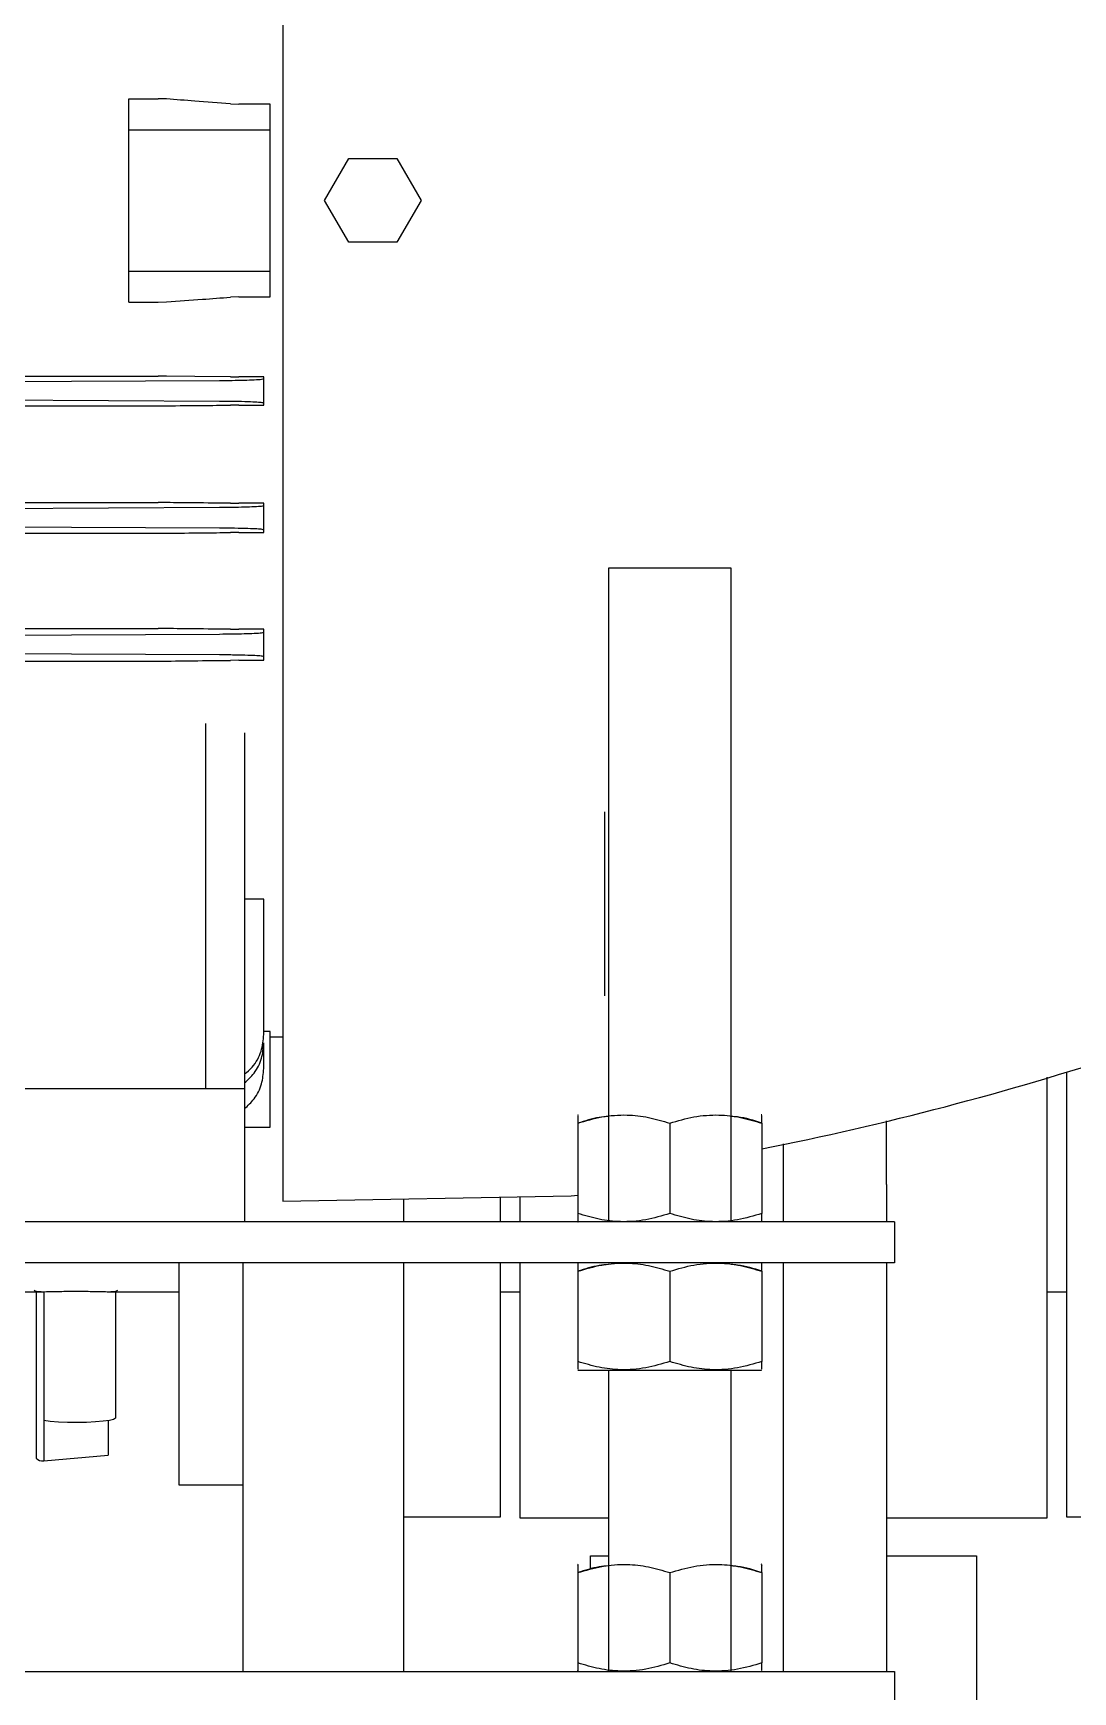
# Model space of a CAD drawing. Header units: millimetres. Extents: x 1293 to 41893, y 1011 to 26911.
# Drawn here: x 23952.4 to 24060.2, y 6616.4 to 6788.2 of the extents above; entities that cross this region are included whole.
import ezdxf

# ---------------------------------------------------------------- set-up
doc = ezdxf.new("R2010")
doc.units = ezdxf.units.MM
doc.header["$LTSCALE"] = 50
doc.layers.add('MAQUINAS', color=11, linetype='Continuous')

msp = doc.modelspace()

# ---------------------------------------------------------------- linework, layer by layer
at = {"color": 7, "linetype": 'Continuous', "lineweight": 25}
for p, q in [((23978.2808631, 6874.5681195), (23978.2808631, 6667.2347861)), ((23962.3141964, 6760.3546583), (23962.3141964, 6781.4482474)), ((23962.3141964, 6781.4482474), (23965.3779198, 6781.4482474)), ((23966.24065, 6781.4165104), (23965.3779198, 6781.4482474)), ((23972.8569746, 6780.9220301), (23973.7197048, 6780.8904057)), ((23976.9808631, 6780.8904057), (23973.7197048, 6780.8904057)), ((23976.9808631, 6760.9125), (23976.9808631, 6780.8904057)), ((23962.3141964, 6778.2347861), (23976.9808631, 6778.2347861)), ((23982.6104941, 6770.9014528), (23985.1123453, 6775.2347861)), ((23985.1123453, 6775.2347861), (23990.1160476, 6775.2347861)), ((23990.1160476, 6775.2347861), (23992.6178988, 6770.9014528)), ((23985.1123453, 6766.5681195), (23982.6104941, 6770.9014528)), ((23992.6178988, 6770.9014528), (23990.1160476, 6766.5681195)), ((23990.1160476, 6766.5681195), (23985.1123453, 6766.5681195)), ((23962.3141964, 6763.5681195), (23976.9808631, 6763.5681195)), ((23973.7197048, 6760.9125), (23972.8569746, 6760.8808756)), ((23973.7197048, 6760.9125), (23976.9808631, 6760.9125)), ((23962.3141964, 6760.3546583), (23965.3779198, 6760.3546583)), ((23965.3779198, 6760.3546583), (23966.24065, 6760.3863952)), ((23813.9171397, 6752.6868226), (23965.3779198, 6752.6868226)), ((23948.3141964, 6752.1338083), (23971.7231196, 6752.2486944)), ((23966.24065, 6752.6827923), (23965.3779198, 6752.6868226)), ((23972.8569746, 6752.6199075), (23973.7197048, 6752.6158801)), ((23976.3141964, 6752.6158801), (23973.7197048, 6752.6158801)), ((23976.3141964, 6749.6965012), (23976.3141964, 6752.6158801)), ((23813.9171397, 6749.6237577), (23965.3779198, 6749.6237577)), ((23971.7231196, 6750.0875445), (23948.3141964, 6750.2024307)), ((23965.3779198, 6749.6237577), (23966.24065, 6749.6278928)), ((23973.7197048, 6749.6965012), (23972.8569746, 6749.6923739)), ((23973.7197048, 6749.6965012), (23976.3141964, 6749.6965012)), ((23813.9171397, 6739.6005994), (23965.3779198, 6739.6005994)), ((23948.3141964, 6739.0004749), (23971.7231196, 6739.1153611)), ((23966.24065, 6739.5963895), (23965.3779198, 6739.6005994)), ((23972.8569746, 6739.5307702), (23973.7197048, 6739.5265719)), ((23976.3141964, 6739.5265719), (23973.7197048, 6739.5265719)), ((23976.3141964, 6736.4996361), (23976.3141964, 6739.5265719)), ((23971.7231196, 6736.9542112), (23948.3141964, 6737.0690974)), ((23813.9171397, 6736.4221696), (23965.3779198, 6736.4221696)), ((23965.3779198, 6736.4221696), (23966.24065, 6736.4265803)), ((23973.7197048, 6736.4996361), (23972.8569746, 6736.4952479)), ((23973.7197048, 6736.4996361), (23976.3141964, 6736.4996361)), ((24012.0361964, 6732.8014528), (24012.0361964, 6665.0681195)), ((24024.7361964, 6732.8014528), (24012.0361964, 6732.8014528)), ((24024.7361964, 6665.0681195), (24024.7361964, 6732.8014528)), ((23813.9171397, 6726.55248), (23965.3779198, 6726.55248)), ((23966.24065, 6726.5479227), (23965.3779198, 6726.55248)), ((23972.8569746, 6726.4770367), (23973.7197048, 6726.4725107)), ((23976.3141964, 6726.4725107), (23973.7197048, 6726.4725107)), ((23976.3141964, 6723.2600412), (23976.3141964, 6726.4725107)), ((23948.3141964, 6725.8671416), (23971.7231196, 6725.9820278)), ((23813.9171397, 6723.1739532), (23965.3779198, 6723.1739532)), ((23971.7231196, 6723.8208779), (23948.3141964, 6723.935764)), ((23965.3779198, 6723.1739532), (23966.24065, 6723.1788707)), ((23973.7197048, 6723.2600412), (23972.8569746, 6723.2551798)), ((23973.7197048, 6723.2600412), (23976.3141964, 6723.2600412)), ((23974.3141964, 6715.7460784), (23974.3141964, 6665.0681195)), ((24011.6141964, 6707.5602935), (24011.6141964, 6688.493658)), ((23970.3141964, 6678.9014528), (23970.3141964, 6706.4963523)), ((23976.3141964, 6698.5038906), (23974.3141964, 6698.5038906)), ((23976.3141964, 6684.4870528), (23976.3141964, 6698.5038906)), ((23976.9808631, 6684.8123598), (23976.3141964, 6684.8123598)), ((23976.3141964, 6680.9523648), (23976.3141964, 6683.6191786)), ((23976.9808631, 6674.9014528), (23976.9808631, 6684.8123598)), ((23976.9808631, 6684.2347861), (23978.2808631, 6684.2347861)), ((23930.9808631, 6678.9014528), (23974.3141964, 6678.9014528)), ((23974.3141964, 6674.9014528), (23976.9808631, 6674.9014528)), ((24008.9085178, 6676.1763861), (24008.8611964, 6676.1490652)), ((24008.8611964, 6675.2982333), (24008.8611964, 6665.9462723)), ((24018.3861964, 6675.2985127), (24018.3861964, 6665.9459929)), ((24027.9111964, 6676.1490652), (24027.8638751, 6676.1763861)), ((24027.9111964, 6675.2982333), (24027.9111964, 6665.9462723)), ((24008.1755918, 6667.7566006), (24008.8611964, 6667.8378658)), ((23978.2808631, 6667.2347861), (24008.1782329, 6667.7566467)), ((24041.6695298, 6665.0681195), (23753.8028631, 6665.0681195)), ((24008.8611964, 6665.0954405), (24008.9085178, 6665.0681195)), ((24041.6695298, 6665.0681195), (24041.6695298, 6660.8347861)), ((24041.6695298, 6660.8347861), (23753.8028631, 6660.8347861)), ((24008.9085178, 6660.8347861), (24008.8611964, 6660.8074652)), ((24008.8611964, 6659.9566333), (24008.8611964, 6650.6046723)), ((24018.3861964, 6659.9569127), (24018.3861964, 6650.6043929)), ((24027.9111964, 6660.8074652), (24027.8638751, 6660.8347861)), ((24027.9111964, 6659.9566333), (24027.9111964, 6650.6046723)), ((24008.8611964, 6649.7538405), (24008.9085178, 6649.7265195)), ((24008.9085178, 6649.7265195), (24027.8638751, 6649.7265195)), ((24012.0361964, 6649.7265195), (24012.0361964, 6618.5014528)), ((24024.7361964, 6618.5014528), (24024.7361964, 6649.7265195)), ((24027.8638751, 6649.7265195), (24027.9111964, 6649.7538405)), ((24008.9085178, 6629.6097195), (24008.8611964, 6629.5823985)), ((24008.8611964, 6628.7315667), (24008.8611964, 6619.3796056)), ((24018.3861964, 6628.7318461), (24018.3861964, 6619.3793262)), ((24027.9111964, 6629.5823985), (24027.8638751, 6629.6097195)), ((24027.9111964, 6628.7315667), (24027.9111964, 6619.3796056)), ((23753.8028631, 6618.5014528), (24041.6695298, 6618.5014528)), ((24008.8611964, 6618.5287738), (24008.9085178, 6618.5014528)), ((24027.8638751, 6618.5014528), (24027.9111964, 6618.5287738)), ((24041.6695298, 6618.5014528), (24041.6695298, 6614.2681195))]:
    msp.add_line(p, q, dxfattribs=at)
at = {"color": 7, "linetype": 'Continuous', "lineweight": 25, "flags": 128}
msp.add_lwpolyline([(23972.8569746, 6752.6199075), (23969.1517943, 6752.6551181), (23966.24065, 6752.6827923)], dxfattribs=at)
at = {"color": 7, "linetype": 'Continuous', "lineweight": 25}
msp.add_arc((23965.659824, 6986.5179017), 320, 281.21759235, 288.209189497, dxfattribs=at)
for points, knots in [([(23972.8569746, 6780.9220301), (23971.6218129, 6781.0142305), (23969.4161669, 6781.1788741), (23967.2109468, 6781.3438993), (23966.24065, 6781.4165104)], [0, 0, 0, 0, 0.5600000006, 1, 1, 1, 1]), ([(23966.24065, 6760.3863952), (23967.4755831, 6760.4788005), (23969.6808209, 6760.64381), (23971.8864832, 6760.8084389), (23972.8569746, 6760.8808756)], [0, 0, 0, 0, 0.5599999994, 1, 1, 1, 1]), ([(23971.7231196, 6752.2486944), (23972.1677074, 6752.2520673), (23973.0848801, 6752.2590253), (23974.3299584, 6752.2853046), (23975.4090028, 6752.3245299), (23976.168465, 6752.3755091), (23976.2666715, 6752.4143364), (23976.3141964, 6752.433126)], [0, 0, 0, 0, 0.1784612352, 0.368160733, 0.5628331568, 0.7884425028, 1, 1, 1, 1]), ([(23966.24065, 6749.6278928), (23967.47564, 6749.6399364), (23969.6809793, 6749.6614429), (23971.8865316, 6749.6829228), (23972.8569746, 6749.6923739)], [0, 0, 0, 0, 0.55999999986, 1, 1, 1, 1]), ([(23976.3141964, 6749.9031129), (23976.2804314, 6749.9189561), (23976.2107819, 6749.9516368), (23975.6389397, 6749.9983481), (23974.6768715, 6750.0411212), (23973.3369244, 6750.0744837), (23972.2493559, 6750.0832856), (23971.7231196, 6750.0875445)], [0, 0, 0, 0, 0.1785607693, 0.3683295918, 0.5630137686, 0.7885577054, 1, 1, 1, 1]), ([(23972.8569746, 6739.5307702), (23971.6218414, 6739.5430086), (23969.4162463, 6739.5648628), (23967.2109711, 6739.5867564), (23966.24065, 6739.5963895)], [0, 0, 0, 0, 0.56000000032, 1, 1, 1, 1]), ([(23971.7231196, 6739.1153611), (23972.1677074, 6739.1187339), (23973.0848801, 6739.125692), (23974.3299584, 6739.1519713), (23975.4090028, 6739.1911965), (23976.168465, 6739.2421758), (23976.2666715, 6739.2810031), (23976.3141964, 6739.2997927)], [0, 0, 0, 0, 0.1784612352, 0.368160733, 0.5628331568, 0.7884425028, 1, 1, 1, 1]), ([(23976.3141964, 6736.7697796), (23976.2804314, 6736.7856227), (23976.2107819, 6736.8183035), (23975.6389397, 6736.8650147), (23974.6768715, 6736.9077879), (23973.3369244, 6736.9411503), (23972.2493559, 6736.9499523), (23971.7231196, 6736.9542112)], [0, 0, 0, 0, 0.1785607693, 0.3683295918, 0.5630137686, 0.7885577054, 1, 1, 1, 1]), ([(23966.24065, 6736.4265803), (23967.4755242, 6736.4394185), (23969.6806568, 6736.462344), (23971.8864331, 6736.4851939), (23972.8569746, 6736.4952479)], [0, 0, 0, 0, 0.5599999987, 1, 1, 1, 1]), ([(23972.8569746, 6726.4770367), (23971.6216791, 6726.4902405), (23969.4157943, 6726.5138188), (23967.210833, 6726.537502), (23966.24065, 6726.5479227)], [0, 0, 0, 0, 0.5600000027, 1, 1, 1, 1]), ([(23971.7231196, 6725.9820278), (23972.1677074, 6725.9854006), (23973.0848801, 6725.9923586), (23974.3299584, 6726.0186379), (23975.4090028, 6726.0578632), (23976.168465, 6726.1088424), (23976.2666715, 6726.1476697), (23976.3141964, 6726.1664594)], [0, 0, 0, 0, 0.17846123522, 0.368160733, 0.56283315679, 0.78844250282, 1, 1, 1, 1]), ([(23966.24065, 6723.1788707), (23967.4752259, 6723.1931648), (23969.6798259, 6723.2186901), (23971.8861791, 6723.2440302), (23972.8569746, 6723.2551798)], [0, 0, 0, 0, 0.559999962, 1, 1, 1, 1]), ([(23976.3141964, 6723.6364463), (23976.2804314, 6723.6522894), (23976.2107819, 6723.6849701), (23975.6389397, 6723.7316814), (23974.6768715, 6723.7744545), (23973.3369244, 6723.807817), (23972.2493559, 6723.8166189), (23971.7231196, 6723.8208779)], [0, 0, 0, 0, 0.1785607693, 0.3683295918, 0.5630137686, 0.7885577054, 1, 1, 1, 1]), ([(23970.3141964, 6706.4963523), (23970.3141964, 6707.3797824), (23970.3141964, 6709.1490035), (23970.3141964, 6711.8751133), (23970.3141964, 6714.4984633), (23970.3141964, 6715.9827148), (23970.3141964, 6716.7238073)], [0, 0, 0, 0, 0.249906764, 0.5004813647, 0.7505884225, 1, 1, 1, 1]), ([(23974.3141964, 6680.3977218), (23974.5908299, 6680.6222544), (23975.3588281, 6681.2456085), (23976.1322545, 6682.6927005), (23976.255142, 6683.9046448), (23976.3141964, 6684.4870528)], [0, 0, 0, 0, 0.2262705455, 0.6281790731, 1, 1, 1, 1]), ([(23974.3141964, 6679.4649491), (23974.6634089, 6679.790956), (23975.4323611, 6680.5088106), (23976.1647278, 6681.9734097), (23976.2654528, 6683.0824718), (23976.3141964, 6683.6191786)], [0, 0, 0, 0, 0.3003851108, 0.6614364121, 1, 1, 1, 1]), ([(23974.3141964, 6676.7981353), (23974.6634089, 6677.1241422), (23975.4323611, 6677.8419968), (23976.1647278, 6679.3065959), (23976.2654528, 6680.415658), (23976.3141964, 6680.9523648)], [0, 0, 0, 0, 0.30038511078, 0.66143641208, 1, 1, 1, 1]), ([(24008.8611964, 6675.2982333), (24009.687944, 6675.5439723), (24011.3593669, 6676.0407789), (24013.8357149, 6676.2225455), (24016.2028447, 6675.9558613), (24017.6539806, 6675.5189633), (24018.3861964, 6675.2985127)], [0, 0, 0, 0, 0.2646202519, 0.5349786934, 0.7653589927, 1, 1, 1, 1]), ([(24008.8611964, 6676.0877964), (24008.8611964, 6676.0991107), (24008.8611964, 6676.1258364), (24008.8611964, 6675.8168638), (24008.8611964, 6675.4716874), (24008.8611964, 6675.2982333)], [0, 0, 0, 0, 0.267522597, 0.6319239349, 1, 1, 1, 1]), ([(24012.0361964, 6676.0018083), (24011.7129618, 6675.9721957), (24010.6352187, 6675.8734601), (24009.5917265, 6675.5351077), (24008.8611964, 6675.2982333)], [0, 0, 0, 0, 0.2999180984, 1, 1, 1, 1]), ([(24018.3861964, 6675.2985127), (24019.2129165, 6675.5442037), (24020.8842857, 6676.0409138), (24023.3606058, 6676.2225319), (24025.7277607, 6675.9557107), (24027.1789527, 6675.518727), (24027.9111964, 6675.2982333)], [0, 0, 0, 0, 0.2646087012, 0.5349559654, 0.7653476593, 1, 1, 1, 1]), ([(24027.9111964, 6675.2982333), (24027.0870303, 6675.5732319), (24026.0431369, 6675.9215465), (24024.9634565, 6675.9839049), (24024.7361964, 6675.9970306)], [0, 0, 0, 0, 0.7895117626, 1, 1, 1, 1]), ([(24027.9111964, 6675.2982333), (24027.9111964, 6675.4703219), (24027.9111964, 6675.8159619), (24027.9111964, 6676.1246751), (24027.9111964, 6676.1009805), (24027.9111964, 6676.0910029)], [0, 0, 0, 0, 0.3646871796, 0.7324742512, 1, 1, 1, 1]), ([(24008.8611964, 6665.9462723), (24008.8611964, 6665.7741837), (24008.8611964, 6665.4285437), (24008.8611964, 6665.1198306), (24008.8611964, 6665.1435251), (24008.8611964, 6665.1535027)], [0, 0, 0, 0, 0.3646871796, 0.7324742512, 1, 1, 1, 1]), ([(24018.3861964, 6665.9459929), (24017.5594764, 6665.700302), (24015.8881072, 6665.2035918), (24013.411787, 6665.0219738), (24011.0446322, 6665.2887949), (24009.5934402, 6665.7257786), (24008.8611964, 6665.9462723)], [0, 0, 0, 0, 0.2646087012, 0.5349559654, 0.7653476593, 1, 1, 1, 1]), ([(24027.9111964, 6665.9462723), (24027.0844489, 6665.7005334), (24025.413026, 6665.2037267), (24022.936678, 6665.0219601), (24020.5695482, 6665.2886443), (24019.1184123, 6665.7255423), (24018.3861964, 6665.9459929)], [0, 0, 0, 0, 0.2646202519, 0.5349786934, 0.7653589927, 1, 1, 1, 1]), ([(24027.9111964, 6665.1567092), (24027.9111964, 6665.145395), (24027.9111964, 6665.1186692), (24027.9111964, 6665.4276418), (24027.9111964, 6665.7728182), (24027.9111964, 6665.9462723)], [0, 0, 0, 0, 0.267522597, 0.6319239349, 1, 1, 1, 1]), ([(24008.8611964, 6659.9566333), (24009.687944, 6660.2023723), (24011.3593669, 6660.6991789), (24013.8357149, 6660.8809455), (24016.2028447, 6660.6142613), (24017.6539806, 6660.1773633), (24018.3861964, 6659.9569127)], [0, 0, 0, 0, 0.2646202519, 0.5349786934, 0.7653589927, 1, 1, 1, 1]), ([(24008.8611964, 6660.7461964), (24008.8611964, 6660.7575107), (24008.8611964, 6660.7842364), (24008.8611964, 6660.4752638), (24008.8611964, 6660.1300874), (24008.8611964, 6659.9566333)], [0, 0, 0, 0, 0.267522597, 0.6319239349, 1, 1, 1, 1]), ([(24012.0361964, 6660.6602083), (24011.7129618, 6660.6305957), (24010.6352187, 6660.5318601), (24009.5917265, 6660.1935077), (24008.8611964, 6659.9566333)], [0, 0, 0, 0, 0.2999180984, 1, 1, 1, 1]), ([(24018.3861964, 6659.9569127), (24019.2129165, 6660.2026037), (24020.8842857, 6660.6993138), (24023.3606058, 6660.8809319), (24025.7277607, 6660.6141107), (24027.1789527, 6660.177127), (24027.9111964, 6659.9566333)], [0, 0, 0, 0, 0.2646087012, 0.5349559654, 0.7653476593, 1, 1, 1, 1]), ([(24027.9111964, 6659.9566333), (24027.0870303, 6660.2316319), (24026.0431369, 6660.5799465), (24024.9634565, 6660.6423049), (24024.7361964, 6660.6554306)], [0, 0, 0, 0, 0.7895117626, 1, 1, 1, 1]), ([(24027.9111964, 6659.9566333), (24027.9111964, 6660.1287219), (24027.9111964, 6660.4743619), (24027.9111964, 6660.7830751), (24027.9111964, 6660.7593805), (24027.9111964, 6660.7494029)], [0, 0, 0, 0, 0.3646871796, 0.7324742512, 1, 1, 1, 1]), ([(24018.3861964, 6650.6043929), (24017.5594764, 6650.358702), (24015.8881072, 6649.8619918), (24013.411787, 6649.6803738), (24011.0446322, 6649.9471949), (24009.5934402, 6650.3841786), (24008.8611964, 6650.6046723)], [0, 0, 0, 0, 0.2646087012, 0.5349559654, 0.7653476593, 1, 1, 1, 1]), ([(24008.8611964, 6650.6046723), (24008.8611964, 6650.4325837), (24008.8611964, 6650.0869437), (24008.8611964, 6649.7782306), (24008.8611964, 6649.8019251), (24008.8611964, 6649.8119027)], [0, 0, 0, 0, 0.3646871796, 0.7324742512, 1, 1, 1, 1]), ([(24027.9111964, 6650.6046723), (24027.0844489, 6650.3589334), (24025.413026, 6649.8621267), (24022.936678, 6649.6803601), (24020.5695482, 6649.9470443), (24019.1184123, 6650.3839423), (24018.3861964, 6650.6043929)], [0, 0, 0, 0, 0.2646202519, 0.5349786934, 0.7653589927, 1, 1, 1, 1]), ([(24027.9111964, 6649.8151092), (24027.9111964, 6649.803795), (24027.9111964, 6649.7770692), (24027.9111964, 6650.0860418), (24027.9111964, 6650.4312182), (24027.9111964, 6650.6046723)], [0, 0, 0, 0, 0.267522597, 0.6319239349, 1, 1, 1, 1]), ([(24008.8611964, 6628.7315667), (24009.687944, 6628.9773056), (24011.3593669, 6629.4741122), (24013.8357149, 6629.6558788), (24016.2028447, 6629.3891947), (24017.6539806, 6628.9522966), (24018.3861964, 6628.7318461)], [0, 0, 0, 0, 0.2646202519, 0.5349786934, 0.7653589927, 1, 1, 1, 1]), ([(24008.8611964, 6629.5211297), (24008.8611964, 6629.532444), (24008.8611964, 6629.5591697), (24008.8611964, 6629.2501971), (24008.8611964, 6628.9050207), (24008.8611964, 6628.7315667)], [0, 0, 0, 0, 0.267522597, 0.6319239349, 1, 1, 1, 1]), ([(24012.0361964, 6629.4351416), (24011.7129618, 6629.405529), (24010.6352187, 6629.3067934), (24009.5917265, 6628.968441), (24008.8611964, 6628.7315667)], [0, 0, 0, 0, 0.2999180984, 1, 1, 1, 1]), ([(24018.3861964, 6628.7318461), (24019.2129165, 6628.977537), (24020.8842857, 6629.4742472), (24023.3606058, 6629.6558652), (24025.7277607, 6629.3890441), (24027.1789527, 6628.9520603), (24027.9111964, 6628.7315667)], [0, 0, 0, 0, 0.2646087012, 0.5349559654, 0.7653476593, 1, 1, 1, 1]), ([(24027.9111964, 6628.7315667), (24027.0870303, 6629.0065652), (24026.0431369, 6629.3548798), (24024.9634565, 6629.4172382), (24024.7361964, 6629.430364)], [0, 0, 0, 0, 0.7895117626, 1, 1, 1, 1]), ([(24027.9111964, 6628.7315667), (24027.9111964, 6628.9036553), (24027.9111964, 6629.2492953), (24027.9111964, 6629.5580084), (24027.9111964, 6629.5343138), (24027.9111964, 6629.5243362)], [0, 0, 0, 0, 0.3646871796, 0.7324742512, 1, 1, 1, 1]), ([(24008.8611964, 6619.3796056), (24008.8611964, 6619.207517), (24008.8611964, 6618.861877), (24008.8611964, 6618.5531639), (24008.8611964, 6618.5768585), (24008.8611964, 6618.5868361)], [0, 0, 0, 0, 0.3646871796, 0.7324742512, 1, 1, 1, 1]), ([(24018.3861964, 6619.3793262), (24017.5594764, 6619.1336353), (24015.8881072, 6618.6369251), (24013.411787, 6618.4553071), (24011.0446322, 6618.7221282), (24009.5934402, 6619.159112), (24008.8611964, 6619.3796056)], [0, 0, 0, 0, 0.2646087012, 0.5349559654, 0.7653476593, 1, 1, 1, 1]), ([(24027.9111964, 6619.3796056), (24027.0844489, 6619.1338667), (24025.413026, 6618.6370601), (24022.936678, 6618.4552935), (24020.5695482, 6618.7219776), (24019.1184123, 6619.1588757), (24018.3861964, 6619.3793262)], [0, 0, 0, 0, 0.2646202519, 0.5349786934, 0.7653589927, 1, 1, 1, 1]), ([(24027.9111964, 6618.5900425), (24027.9111964, 6618.5787283), (24027.9111964, 6618.5520026), (24027.9111964, 6618.8609752), (24027.9111964, 6619.2061516), (24027.9111964, 6619.3796056)], [0, 0, 0, 0, 0.267522597, 0.6319239349, 1, 1, 1, 1])]:
    msp.add_open_spline(points, degree=3, knots=knots, dxfattribs=at)
at = {"layer": 'MAQUINAS', "linetype": 'Continuous', "lineweight": 25}
for p, q in [((24040.8426964, 6668.9346994), (24040.8426964, 6665.0681195)), ((23990.8426964, 6665.0681195), (23990.8426964, 6667.4540538)), ((24000.8426964, 6665.0681195), (24000.8426964, 6667.6286044)), ((24002.8426964, 6667.6635145), (24002.8426964, 6665.0681195)), ((23974.1760298, 6618.5014528), (23974.1760298, 6660.8347861)), ((23990.8426964, 6618.5014528), (23990.8426964, 6660.8347861)), ((24030.1760298, 6618.5014528), (24030.1760298, 6660.8347861)), ((24040.8426964, 6660.8347861), (24040.8426964, 6618.5014528)), ((23949.5093631, 6657.8435736), (23953.6005516, 6657.8435736)), ((23952.7093631, 6657.8435736), (23952.7093631, 6640.6052265)), ((23953.5087613, 6657.8435736), (23953.5087613, 6640.3121989)), ((23960.0848413, 6657.8435736), (23967.5093631, 6657.8435736)), ((23960.9760298, 6644.7749098), (23960.9760298, 6657.8435736)), ((24000.8426964, 6657.8435736), (24002.8426964, 6657.8435736)), ((24057.5093631, 6657.8435736), (24059.5093631, 6657.8435736)), ((23960.1766316, 6644.4818822), (23960.1766316, 6640.8982542)), ((23953.5087613, 6640.3121989), (23960.1766316, 6640.8982542)), ((23967.5093631, 6637.8435736), (23974.1760298, 6637.8435736)), ((23990.8426964, 6634.5102403), (24000.8426964, 6634.5102403)), ((24002.8426964, 6634.4163579), (24012.0361964, 6634.4163579)), ((24040.8426964, 6634.4163579), (24057.5093631, 6634.4163579)), ((24059.5093631, 6634.5102403), (24069.5093631, 6634.5102403)), ((24010.1760298, 6629.0847389), (24010.1760298, 6630.4594946)), ((24010.1760298, 6630.4594946), (24012.0361964, 6630.4594946)), ((24040.8426964, 6630.4594946), (24050.1760298, 6630.4594946)), ((24050.1760298, 6630.4594946), (24050.1760298, 6593.4266962))]:
    msp.add_line(p, q, dxfattribs=at)
at = {"layer": 'MAQUINAS', "linetype": 'Continuous', "lineweight": 25, "flags": 128}
msp.add_lwpolyline([(23960.9760298, 6644.7749098), (23960.9583368, 6644.7290908), (23960.7473176, 6644.6122937), (23960.3093759, 6644.5049473), (23959.6699634, 6644.4132901), (23958.8662405, 6644.3426489), (23957.9449165, 6644.2971292), (23956.9595355, 6644.2793764), (23955.9673643, 6644.2904221), (23955.0260641, 6644.3296245), (23954.19034, 6644.3947053), (23953.5087613, 6644.4818822)], dxfattribs=at)
at = {"layer": 'MAQUINAS', "linetype": 'Continuous', "lineweight": 25}
msp.add_arc((23953.4016925, 6641.2570269), 0.9508752, 223.272905142, 276.46522977, dxfattribs=at)
for points, knots in [([(24057.5093631, 6634.4163579), (24057.5093631, 6634.4934114), (24057.5093631, 6634.6475184), (24057.5093631, 6635.8871551), (24057.5093631, 6637.8427774), (24057.5093631, 6640.5536137), (24057.5093631, 6643.9538024), (24057.5093631, 6647.9903891), (24057.5093631, 6652.5928902), (24057.5093631, 6657.6829975), (24057.5093631, 6663.1732673), (24057.5093631, 6668.97072), (24057.5093631, 6674.6381964), (24057.5093631, 6678.3693004), (24057.5093631, 6680.0646852)], [0, 0, 0, 0, 0.0845107187, 0.1690214375, 0.2535321562, 0.338042875, 0.4225535937, 0.5070643125, 0.5915750312, 0.67608575, 0.7605964687, 0.8451071874, 0.9296179062, 1, 1, 1, 1]), ([(24059.5093631, 6680.6305055), (24059.5093631, 6678.7771772), (24059.5093631, 6674.8878887), (24059.5093631, 6669.0643787), (24059.5093631, 6663.2672095), (24059.5093631, 6657.7768638), (24059.5093631, 6652.6867769), (24059.5093631, 6648.0842702), (24059.5093631, 6644.047685), (24059.5093631, 6640.6474959), (24059.5093631, 6637.9366598), (24059.5093631, 6635.9810375), (24059.5093631, 6634.7414007), (24059.5093631, 6634.5872937), (24059.5093631, 6634.5102403)], [0, 0, 0, 0, 0.0764294057, 0.1603903688, 0.2443513319, 0.328312295, 0.4122732581, 0.4962342213, 0.5801951844, 0.6641561475, 0.7481171106, 0.8320780738, 0.9160390369, 1, 1, 1, 1]), ([(24040.8426964, 6668.9346994), (24040.8426964, 6670.6502624), (24040.8426964, 6672.8112953), (24040.8426964, 6675.0865829), (24040.8426964, 6675.555605)], [0, 0, 0, 0, 0.7938624948, 1, 1, 1, 1]), ([(24030.1760298, 6665.0681195), (24030.1760298, 6666.7889014), (24030.1760298, 6669.4465821), (24030.1760298, 6672.1857039), (24030.1760298, 6673.1513127)], [0, 0, 0, 0, 0.6474750462, 1, 1, 1, 1]), ([(23967.5093631, 6660.8347861), (23967.5093631, 6660.3904722), (23967.5093631, 6658.2408443), (23967.5093631, 6654.7383277), (23967.5093631, 6650.4435977), (23967.5093631, 6646.7009599), (23967.5093631, 6643.5421356), (23967.5093631, 6641.0253341), (23967.5093631, 6639.2092911), (23967.5093631, 6638.0582282), (23967.5093631, 6637.9151252), (23967.5093631, 6637.8435736)], [0, 0, 0, 0, 0.0315410952, 0.1525984583, 0.2736558214, 0.3947131845, 0.5157705476, 0.6368279107, 0.7578852738, 0.8789426369, 1, 1, 1, 1]), ([(24000.8426964, 6634.5102403), (24000.8426964, 6634.587295), (24000.8426964, 6634.7414043), (24000.8426964, 6635.9810229), (24000.8426964, 6637.9367144), (24000.8426964, 6640.6472922), (24000.8426964, 6644.0484455), (24000.8426964, 6648.0814322), (24000.8426964, 6652.6973687), (24000.8426964, 6656.9752293), (24000.8426964, 6659.8271441), (24000.8426964, 6660.8347861)], [0, 0, 0, 0, 0.11700883992, 0.23401767983, 0.35102651975, 0.46803535967, 0.58504419958, 0.7020530395, 0.81906187942, 0.93607071933, 1, 1, 1, 1]), ([(24002.8426964, 6660.8347861), (24002.8426964, 6659.7953109), (24002.8426964, 6656.911195), (24002.8426964, 6652.6031449), (24002.8426964, 6647.9876414), (24002.8426964, 6643.9545387), (24002.8426964, 6640.5534164), (24002.8426964, 6637.8428303), (24002.8426964, 6635.887141), (24002.8426964, 6634.6475219), (24002.8426964, 6634.4934126), (24002.8426964, 6634.4163579)], [0, 0, 0, 0, 0.0658037334, 0.1825782668, 0.2993528001, 0.4161273334, 0.5329018667, 0.6496764, 0.7664509334, 0.8832254667, 1, 1, 1, 1]), ([(23952.5093631, 6658.0119997), (23952.5748917, 6657.9564408), (23952.7059982, 6657.8452811), (23953.7074555, 6657.8363224), (23955.1357652, 6657.8800795), (23956.2738672, 6657.890203), (23956.8426964, 6657.8952627)], [0, 0, 0, 0, 0.24990698062, 0.50000195167, 0.7500983908, 1, 1, 1, 1]), ([(23956.8426964, 6657.8952627), (23957.4115257, 6657.890203), (23958.5496277, 6657.8800795), (23959.9779374, 6657.8363224), (23960.9793947, 6657.8452811), (23961.1105012, 6657.9564408), (23961.1760298, 6658.0119997)], [0, 0, 0, 0, 0.2499016092, 0.4999980483, 0.7500930194, 1, 1, 1, 1])]:
    msp.add_open_spline(points, degree=3, knots=knots, dxfattribs=at)

doc.saveas('drawing.dxf')
